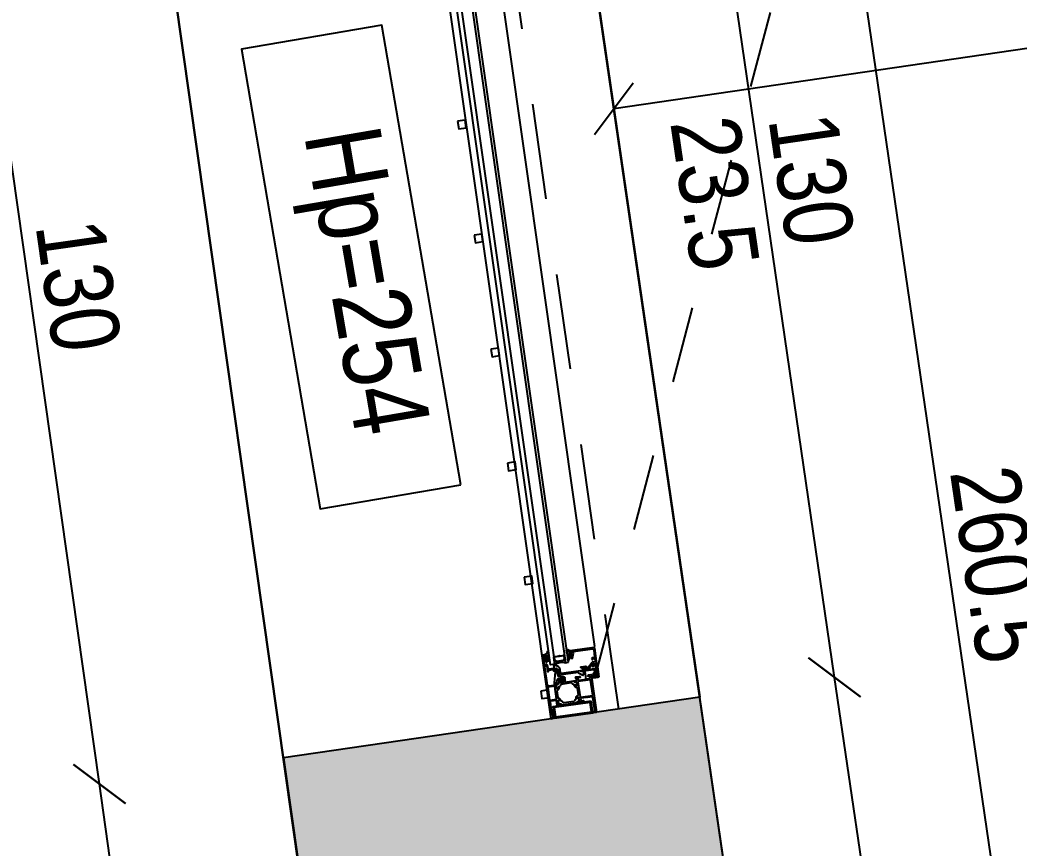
# Model space of a CAD drawing. Header units: metres. Extents: x 493 to 630, y -132 to -15.
# Drawn here: x 505.507 to 506.816, y -91.024 to -89.94 of the extents above; entities that cross this region are included whole.
import ezdxf

# ---------------------------------------------------------------- set-up
doc = ezdxf.new("R2010")
doc.units = ezdxf.units.M
doc.header["$MEASUREMENT"] = 0
doc.header["$PDMODE"] = 3
doc.linetypes.add('HIDDEN', pattern=[0.375, 0.25, -0.125])
doc.linetypes.add('HIDDEN2', pattern=[0.1875, 0.125, -0.0625])
for name, color, linetype in [('a_caramida', 2, 'Continuous'), ('a_cote_50', 9, 'Continuous'), ('a_gipscarton', 41, 'Continuous'), ('a_grinzi', 253, 'HIDDEN'), ('a_pereti_hasuri', 253, 'Continuous'), ('a_punctat', 40, 'HIDDEN2'), ('a_sticla', 4, 'Continuous'), ('a_tamplarie_ferestre', 6, 'Continuous'), ('a_text', 7, 'Continuous'), ('a_vederi', 74, 'Continuous'), ('a_vederi subtiri', 124, 'Continuous')]:
    doc.layers.add(name, color=color, linetype=linetype)
doc.layers.add('a_suprafete', color=7, linetype='Continuous', plot=False)
doc.styles.get("Standard").update_dxf_attribs({"font": 'ARIALN.TTF'})
doc.dimstyles.new('50 cote', dxfattribs={"dimtxt": 0.09, "dimasz": 0.06, "dimexe": 0, "dimexo": 0, "dimgap": 0.018, "dimtad": 1, "dimdec": 1, "dimlfac": 100, "dimrnd": 0.5, "dimdsep": 46, "dimtxsty": 'Standard', "dimblk": 'OBLIQUE', "dimcen": 0.00045, "dimclrd": 256, "dimclrt": 4, "dimadec": 1, "dimazin": 0, "dimtfac": 1, "dimtdec": 1, "dimtix": 1, "dimtofl": 0, "dimtmove": 0, "dimatfit": 3, "dimldrblk": 'OBLIQUE', "dimfxl": 0, "dimtolj": 1, "dimtzin": 0, "dimarcsym": 0})

# ---------------------------------------------------------------- blocks, each defined once
blk = doc.blocks.new('_Oblique')
at = {"color": 0, "linetype": 'ByBlock', "lineweight": -2}
blk.add_line((-0.5, -0.5), (0.5, 0.5), dxfattribs=at)
blk = doc.blocks.new('*D559')
at = {"layer": 'a_cote_50', "lineweight": -2, "ltscale": 0.3}
blk.add_line((508.5593, -89.7241), (506.2851, -90.0563), dxfattribs=at)
at = {"layer": 'Defpoints', "color": 0, "ltscale": 0.3}
for p in [(508.5385, -89.5817), (506.2643, -89.9139), (506.2851, -90.0563)]:
    blk.add_point(p, dxfattribs=at)
at = {"layer": 'a_cote_50', "lineweight": -2, "ltscale": 0.3, "xscale": 0.06, "yscale": 0.06, "zscale": 0.06}
for p, rotation in [((508.5593, -89.7241), 8.309921318525708), ((506.2851, -90.0563), 188.3099213185257)]:
    blk.add_blockref('_Oblique', p, dxfattribs=dict(at, rotation=rotation))
at = {"layer": 'a_cote_50', "color": 4, "ltscale": 0.3, "insert": (507.4129, -89.8269), "char_height": 0.09, "attachment_point": 5, "rotation": 8.3099}
blk.add_mtext('\\A1;230', dxfattribs=at)
blk = doc.blocks.new('nod mobil')
at = {"layer": 'a_tamplarie_ferestre'}
for p, q in [((-0.0193, 0.0683), (-0.0693, 0.0683)), ((-0.0458, 0.0495), (-0.0409, 0.0495)), ((-0.0458, 0.0475), (-0.0409, 0.0475)), ((-0.0513, 0.0175), (-0.0473, 0.0175))]:
    blk.add_line(p, q, dxfattribs=at)
at = {"layer": 'a_tamplarie_ferestre', "extrusion": (9.86076e-32, 1.5e-15, -1)}
for points in [[(0.103, 0.0683), (0.103, 0.0668)], [(0.103, 0.0683), (0.0693, 0.0683)], [(0.1025, 0.0663), (0.1015, 0.0663)], [(0.101, 0.0658), (0.101, 0.0648)], [(0.099, 0.0648), (0.099, 0.0655)], [(0.0983, 0.066), (0.0937, 0.0643)], [(0.0933, 0.0655), (0.0963, 0.0666)], [(0.1005, 0.0643), (0.0995, 0.0643)], [(0.093, 0.0648), (0.093, 0.0651)]]:
    blk.add_lwpolyline(points, dxfattribs=at)
at = {"layer": 'a_tamplarie_ferestre', "extrusion": (2e-16, -2.00063e-16, -1)}
for points in [[(0.081, 0.0665), (0.0963, 0.0666)], [(0.08, 0.0583), (0.08, 0.0655)], [(0.0786, 0.0662), (0.0786, 0.058)], [(0.0619, 0.0667), (0.0781, 0.0667)], [(0.0614, 0.058), (0.0614, 0.0662)], [(0.0868, 0.0558), (0.0868, 0.0573)], [(0.0868, 0.0529), (0.0868, 0.0548)], [(0.0866, 0.0551), (0.0866, 0.0556)], [(0.0855, 0.0526), (0.0865, 0.0526)], [(0.0863, 0.0578), (0.0805, 0.0578)], [(0.0855, 0.0526), (0.0863, 0.0526)], [(0.0852, 0.0557), (0.0852, 0.0529)], [(0.0852, 0.0553), (0.0852, 0.0529)], [(0.0808, 0.0558), (0.0851, 0.0558)], [(0.0812, 0.0558), (0.0847, 0.0558)], [(0.0826, 0.0507), (0.0805, 0.0543)], [(0.0817, 0.0522), (0.0803, 0.0546), (0.0803, 0.0553)], [(0.0781, 0.0575), (0.0619, 0.0575)], [(0.068, 0.0558), (0.0768, 0.0558)], [(0.0645, 0.0553), (0.0645, 0.0546), (0.0631, 0.0522)], [(0.0622, 0.0507), (0.0643, 0.0543)], [(0.0597, 0.0558), (0.064, 0.0558)], [(0.0636, 0.0558), (0.0601, 0.0558)], [(0.06, 0.0654), (0.06, 0.0582)], [(0.0596, 0.0529), (0.0596, 0.0557)], [(0.0596, 0.0553), (0.0596, 0.0529)], [(0.0595, 0.0577), (0.0585, 0.0577)], [(0.0583, 0.0526), (0.0593, 0.0526)], [(0.0593, 0.0526), (0.0585, 0.0526)], [(0.0582, 0.0556), (0.0582, 0.0551)], [(0.058, 0.0572), (0.058, 0.0558)], [(0.058, 0.0548), (0.058, 0.0529)], [(0.0868, 0.0521), (0.0868, 0.032)], [(0.0846, 0.0354), (0.0846, 0.0487)], [(0.0841, 0.0496), (0.0832, 0.0501)], [(0.0607, 0.0496), (0.0616, 0.0501)], [(0.0602, 0.0354), (0.0602, 0.0487)], [(0.058, 0.0521), (0.058, 0.0511), (0.0537, 0.0511)], [(0.058, 0.0486), (0.058, 0.0456)], [(0.0537, 0.0431), (0.058, 0.0431), (0.058, 0.032)], [(0.0539, 0.0488), (0.0547, 0.0486), (0.0547, 0.0496), (0.057, 0.0496)], [(0.057, 0.0446), (0.0547, 0.0446), (0.0547, 0.0456), (0.0539, 0.0454)], [(0.0532, 0.0506), (0.0532, 0.0498)], [(0.0532, 0.0445), (0.0532, 0.0436)], [(0.0868, 0.0293), (0.0868, 0.0312)], [(0.0868, 0.0238), (0.0868, 0.0283)], [(0.0866, 0.0286), (0.0866, 0.0291)], [(0.0865, 0.0315), (0.0855, 0.0315)], [(0.0863, 0.0315), (0.0855, 0.0315)], [(0.0852, 0.0312), (0.0852, 0.0284)], [(0.0852, 0.0312), (0.0852, 0.0288)], [(0.0851, 0.0283), (0.0808, 0.0283)], [(0.0847, 0.0283), (0.0812, 0.0283)], [(0.083, 0.0263), (0.0843, 0.0263)], [(0.0832, 0.0341), (0.0841, 0.0346)], [(0.0805, 0.0299), (0.0826, 0.0335)], [(0.0803, 0.0288), (0.0803, 0.0295), (0.0817, 0.0319)], [(0.06, 0.0266), (0.08, 0.0266)], [(0.0768, 0.0283), (0.068, 0.0283)], [(0.0631, 0.0319), (0.0645, 0.0295), (0.0645, 0.0288)], [(0.0643, 0.0299), (0.0622, 0.0335)], [(0.064, 0.0283), (0.0597, 0.0283)], [(0.0601, 0.0283), (0.0636, 0.0283)], [(0.0633, 0.0321), (0.0632, 0.0321)], [(0.0616, 0.0341), (0.0607, 0.0346)], [(0.0596, 0.0284), (0.0596, 0.0312)], [(0.0596, 0.0312), (0.0596, 0.0288)], [(0.0593, 0.0315), (0.0583, 0.0315)], [(0.0585, 0.0315), (0.0593, 0.0315)], [(0.0582, 0.0291), (0.0582, 0.0286)], [(0.058, 0.0312), (0.058, 0.0293)], [(0.0577, 0.028), (0.0547, 0.028), (0.0547, 0.0288), (0.0537, 0.0288)], [(0.0557, 0.0263), (0.057, 0.0263)], [(0.0532, 0.0283), (0.0532, 0.0238)], [(0.0853, 0.0253), (0.0853, 0.0228), (0.0858, 0.0228)], [(0.082, 0.0183), (0.082, 0.0253)], [(0.082, 0.011), (0.082, 0.0173)], [(0.0805, 0.0261), (0.0805, 0.0104)], [(0.0595, 0.0104), (0.0595, 0.0261)], [(0.058, 0.0253), (0.058, 0.0183)], [(0.058, 0.0173), (0.058, 0.0113)], [(0.0542, 0.0228), (0.0547, 0.0228), (0.0547, 0.0253)], [(0.103, 0.0083), (0.103, 0.0117), (0.1019, 0.0128), (0.1013, 0.0128), (0.1013, 0.011)], [(0.0547, 0.0113), (0.0547, 0.0128), (0.0541, 0.0128), (0.053, 0.0117), (0.053, 0.0083), (0.103, 0.0083)], [(0.1003, 0.01), (0.083, 0.01)], [(0.08, 0.0099), (0.06, 0.0099)], [(0.0582, 0.0037), (0.0576, 0.007)], [(0.0558, 0.0031), (0.0577, 0.0031)], [(0.0571, 0.0056), (0.0573, 0.0044)], [(0.0571, 0.0042), (0.0557, 0.0042)], [(0.057, 0.0103), (0.0557, 0.0103)], [(0.0529, 0.0042), (0.057, 0.0057)], [(0.0568, 0.0065), (0.0517, 0.0048)], [(0.0558, 0.0004), (0.0567, 0.0012)], [(0.0566, 0.0015), (0.0558, 0.0017)], [(0.0557, 0.0019), (0.0557, 0.003)], [(0.0552, 0.0037), (0.0552, 0.0032)], [(0.0552, 0.002), (0.0552, 0.0012)], [(0.0527, 0.0002), (0.0552, 0.0002)], [(0.0551, 0.0031), (0.0529, 0.0031)], [(0.055, 0.001), (0.053, 0.001)], [(0.0532, 0.0024), (0.0548, 0.0024)], [(0.0528, 0.0032), (0.0528, 0.004)], [(0.0528, 0.0012), (0.0528, 0.002)], [(0.0523, 0.003), (0.0523, 0.0019)], [(0.0513, 0.0031), (0.0521, 0.0031)], [(0.0521, 0.0017), (0.0513, 0.0016)], [(0.0513, 0.0012), (0.052, 0.0005)], [(0.051, 0.0038), (0.051, 0.0034)]]:
    blk.add_lwpolyline(points, dxfattribs=at)
at = {"layer": 'a_tamplarie_ferestre', "extrusion": (2e-16, -4.00063e-16, -1)}
for points in [[(0.0588, 0.0667), (0.0495, 0.0667)], [(0.0495, 0.0667), (0.0408, 0.0667), (0.0279, 0.0667)], [(0.0333, 0.0667), (0.0333, 0.0647)], [(0.0319, 0.0643), (0.0319, 0.0667)], [(0.0274, 0.0662), (0.0274, 0.065)], [(0.0251, 0.0638), (0.0251, 0.0643), (0.0261, 0.0643), (0.0261, 0.066)], [(0.0251, 0.067), (0.0211, 0.067)], [(0.0201, 0.066), (0.0201, 0.0643), (0.0211, 0.0643), (0.0211, 0.0638)], [(0.0188, 0.0638), (0.0188, 0.0678)], [(0.0575, 0.0551), (0.0575, 0.0566)], [(0.0537, 0.0537), (0.0571, 0.0546)], [(0.0568, 0.0571), (0.043, 0.054)], [(0.0525, 0.0491), (0.053, 0.0504), (0.053, 0.0527)], [(0.0419, 0.053), (0.0419, 0.0519)], [(0.0412, 0.0637), (0.0412, 0.0633)], [(0.0412, 0.0559), (0.0412, 0.0552)], [(0.0338, 0.0642), (0.0407, 0.0642)], [(0.0407, 0.0628), (0.0399, 0.0628)], [(0.0399, 0.0564), (0.0407, 0.0564)], [(0.0407, 0.0547), (0.0404, 0.0547)], [(0.0404, 0.0537), (0.0404, 0.0518)], [(0.0402, 0.0544), (0.0402, 0.054)], [(0.0394, 0.0623), (0.0394, 0.0569)], [(0.0388, 0.0518), (0.0388, 0.0546)], [(0.0387, 0.0547), (0.0344, 0.0547)], [(0.0382, 0.0547), (0.0382, 0.0623)], [(0.0377, 0.0628), (0.0334, 0.0628)], [(0.0363, 0.0494), (0.0341, 0.0532)], [(0.0339, 0.0542), (0.0339, 0.0535), (0.0352, 0.0511)], [(0.0289, 0.064), (0.0289, 0.0638)], [(0.0279, 0.0645), (0.0284, 0.0645)], [(0.0284, 0.0633), (0.0256, 0.0633)], [(0.0206, 0.0633), (0.0193, 0.0633)], [(0.0572, 0.0478), (0.0556, 0.0492)], [(0.0556, 0.0449), (0.0572, 0.0463)], [(0.0558, 0.0479), (0.0564, 0.0473)], [(0.0564, 0.0468), (0.0558, 0.0462)], [(0.0533, 0.0478), (0.0554, 0.048)], [(0.0554, 0.046), (0.0533, 0.0462)], [(0.0551, 0.0491), (0.0549, 0.0484), (0.053, 0.0484)], [(0.053, 0.0456), (0.0549, 0.0456), (0.0551, 0.045)], [(0.053, 0.043), (0.053, 0.0444), (0.0526, 0.0448)], [(0.0521, 0.043), (0.053, 0.043)], [(0.0502, 0.0463), (0.0506, 0.0443)], [(0.0495, 0.0507), (0.0499, 0.0479)], [(0.0484, 0.0507), (0.0449, 0.0516), (0.0432, 0.052)], [(0.0458, 0.0495), (0.0483, 0.0495)], [(0.0483, 0.0475), (0.048, 0.0475)], [(0.048, 0.0247), (0.048, 0.0475)], [(0.043, 0.0504), (0.0462, 0.0496)], [(0.0458, 0.0495), (0.0458, 0.0213)], [(0.0404, 0.051), (0.0404, 0.05)], [(0.0401, 0.0515), (0.0391, 0.0515)], [(0.0376, 0.0485), (0.0366, 0.049)], [(0.0473, 0.0158), (0.058, 0.0158)], [(0.051, 0.0211), (0.0523, 0.0187), (0.0523, 0.018)], [(0.0521, 0.0191), (0.05, 0.0228)], [(0.0521, 0.019), (0.05, 0.0227)], [(0.0495, 0.0232), (0.0486, 0.0238)], [(0.0494, 0.0234), (0.0485, 0.0239)], [(0.0473, 0.0207), (0.0473, 0.0207)], [(0.0473, 0.0008), (0.0473, 0.0205)], [(0.0471, 0.0208), (0.0461, 0.0208)], [(0.0463, 0.0208), (0.0471, 0.0208)], [(0.0458, 0.0205), (0.0458, 0.0186)], [(0.0458, 0.0156), (0.0458, 0.0086)], [(0.0453, 0.0181), (0.043, 0.0181)], [(0.0435, 0.0166), (0.0448, 0.0166)], [(0.0425, 0.0186), (0.0425, 0.0196)], [(0.042, 0.0131), (0.0425, 0.0131), (0.0425, 0.0156)], [(0.042, 0.0201), (0.0415, 0.0201)], [(0.041, 0.0196), (0.041, 0.0141)], [(0.058, -0.0002), (0.058, 0.0028), (0.056, 0.0028)], [(0.0425, 0.0011), (0.0425, 0.0031), (0.0419, 0.0031), (0.0408, 0.002), (0.0408, -0.0014), (0.0574, -0.0014)], [(0.0555, 0.0023), (0.0555, 0.0018), (0.0565, 0.0018), (0.0565, 0.0008)], [(0.0505, 0.0008), (0.0505, 0.0018), (0.0515, 0.0018), (0.0515, 0.0023)], [(0.051, 0.0028), (0.0482, 0.0028)], [(0.049, 0.0013), (0.049, 0.0008)], [(0.0482, 0.0018), (0.0485, 0.0018)], [(0.0458, 0.0076), (0.0458, 0.0011)], [(0.0448, 0.0001), (0.0435, 0.0001)], [(0.0555, -0.0002), (0.0515, -0.0002)]]:
    blk.add_lwpolyline(points, dxfattribs=at)
at = {"layer": 'a_tamplarie_ferestre', "extrusion": (2e-16, -3.00063e-16, -1)}
for points in [[(0.0252, 0.0651), (0.0241, 0.0662)], [(0.0238, 0.0663), (0.0221, 0.0663)], [(0.0218, 0.0662), (0.0207, 0.0651)], [(0.0273, 0.0597), (0.0279, 0.0607), (0.0279, 0.0627)], [(0.0276, 0.063), (0.0255, 0.063)], [(0.0263, 0.0604), (0.0266, 0.0598)], [(0.0253, 0.0598), (0.0256, 0.0604)], [(0.0243, 0.0604), (0.0246, 0.0598)], [(0.0245, 0.063), (0.0245, 0.0643)], [(0.0237, 0.0646), (0.0237, 0.0627)], [(0.0233, 0.0598), (0.0236, 0.0604)], [(0.0226, 0.0651), (0.0232, 0.0651)], [(0.0232, 0.0622), (0.0226, 0.0622)], [(0.0223, 0.0604), (0.0226, 0.0598)], [(0.0221, 0.0627), (0.0221, 0.0646)], [(0.0213, 0.0598), (0.0216, 0.0604)], [(0.0213, 0.0643), (0.0213, 0.063)], [(0.0205, 0.0606), (0.0205, 0.0599)], [(0.0203, 0.063), (0.0184, 0.063), (0.0184, 0.0639)], [(0.0191, 0.0603), (0.0197, 0.0609)], [(0.018, 0.0635), (0.018, 0.0625)], [(0.0149, 0.0595), (0.0173, 0.0595)], [(0.016, 0.0605), (0.0149, 0.0604)]]:
    blk.add_lwpolyline(points, dxfattribs=at)
at = {"layer": 'a_tamplarie_ferestre'}
for points in [[(-0.0876, 0.013), (-0.0876, 0.0637), (-0.103, 0.0637), (-0.103, 0.013)], [(-0.0891, 0.0145), (-0.0891, 0.062), (-0.1015, 0.062), (-0.1015, 0.0145)]]:
    blk.add_lwpolyline(points, close=True, dxfattribs=at)
at = {"layer": 'a_tamplarie_ferestre', "extrusion": (4e-16, -6.00063e-16, -1)}
for points in [[(0.0285, 0.0301), (0.0285, 0.0298)], [(0.0282, 0.0293), (0.0222, 0.0272)], [(0.0232, 0.0289), (0.0278, 0.0306)], [(0.0225, 0.0301), (0.0225, 0.0294)], [(0.021, 0.0306), (0.022, 0.0306)], [(0.022, 0.0271), (0.0205, 0.0271)], [(0.0205, 0.0291), (0.0205, 0.0301)], [(0.019, 0.0286), (0.02, 0.0286)], [(0.02, 0.0266), (0.02, 0.0017)], [(0.0185, -0.0009), (0.0185, 0.0281)], [(0.0441, 0.0139), (0.0441, 0.0127)], [(0.0436, 0.0117), (0.0436, 0.0139)], [(0.0445, 0.012), (0.0445, 0.0087)], [(0.0443, 0.0087), (0.044, 0.0091)], [(0.0437, 0.0091), (0.0407, 0.0061)], [(0.0374, 0.0046), (0.043, 0.0103)], [(0.0427, 0.0047), (0.0427, 0.0037)], [(0.0426, 0.0036), (0.0397, 0.0039)], [(0.041, 0.0053), (0.0422, 0.0052)], [(0.0387, 0.0026), (0.0394, 0)], [(0.0375, 0.0013), (0.037, 0.0032)], [(0.0335, 0.0006), (0.037, 0.0006)], [(0.0332, 0.0042), (0.0336, 0.0035), (0.033, 0.0035), (0.033, 0.0011)], [(0.0317, 0.0011), (0.0317, 0.0039)], [(0.0216, 0.0002), (0.0312, 0.0006)], [(0.0399, -0.0004), (0.04, -0.0004), (0.04, -0.0014), (0.019, -0.0014)]]:
    blk.add_lwpolyline(points, dxfattribs=at)
at = {"layer": 'a_tamplarie_ferestre'}
for points in [[(-0.0271, 0.0338), (-0.025, 0.0322)], [(-0.025, 0.0322), (-0.0271, 0.0338)], [(-0.0244, 0.032), (-0.0203, 0.032)], [(-0.0203, 0.032), (-0.0244, 0.032)], [(-0.0235, 0.0295), (-0.0238, 0.0295)], [(-0.0229, 0.0307), (-0.0232, 0.0297)], [(-0.0204, 0.0309), (-0.0226, 0.0309)], [(-0.0202, 0.0297), (-0.0201, 0.0306)], [(-0.0186, 0.0291), (-0.02, 0.0294)], [(-0.0193, 0.0356), (-0.0173, 0.0356)], [(-0.0178, 0.0312), (-0.0182, 0.0293)], [(-0.0173, 0.0351), (-0.0172, 0.0356)], [(-0.0172, 0.0356), (-0.0173, 0.0351)]]:
    blk.add_lwpolyline(points, dxfattribs=at)
for centre, radius, start, end in [((-0.1025, 0.0668), 0.0005, 180.0009, 269.9988), ((-0.0935, 0.0651), 0.0005, 0, 69.9897), ((-0.081, 0.0655), 0.001, 0.0011, 89.9989), ((-0.0781, 0.0662), 0.0005, 90, 180), ((-0.0619, 0.0662), 0.0005, 0, 90), ((-0.0584, 0.0652), 0.00159, 103.7918, 171.7779), ((-0.0193, 0.0678), 0.0005, 0, 90), ((-0.1005, 0.0648), 0.0005, 180.0005, 269.9993), ((-0.0995, 0.0648), 0.0005, 270.0009, 359.9991), ((-0.0935, 0.0648), 0.0005, 249.9886, 0), ((-0.0869, 0.0556), 0.000279, 358.8354, 73.5801), ((-0.0869, 0.0551), 0.000279, 286.4246, 1.1629), ((-0.0863, 0.0521), 0.0005, 89.9997, 180.0003), ((-0.0851, 0.0557), 0.00012, 90, 180), ((-0.0847, 0.0553), 0.0005, 89.9997, 180.0003), ((-0.0813, 0.0548), 0.001, 327.273, 81.8184), ((-0.0808, 0.0553), 0.0005, 0, 90), ((-0.0805, 0.0583), 0.0005, 269.9996, 0.0004), ((-0.0781, 0.058), 0.0005, 180, 270), ((-0.0768, 0.0553), 0.0005, 90, 162.253), ((-0.068, 0.0553), 0.0005, 17.747, 90), ((-0.064, 0.0553), 0.0005, 90, 180), ((-0.0619, 0.058), 0.0005, 270, 0), ((-0.0595, 0.0582), 0.0005, 180, 270), ((-0.0597, 0.0557), 0.00012, 0, 90), ((-0.0593, 0.0529), 0.0003, 180.0025, 270.0025), ((-0.0579, 0.0556), 0.000279, 106.4199, 181.1646), ((-0.0579, 0.0551), 0.000279, 178.8371, 253.5754), ((-0.054, 0.0527), 0.001, 0.0008, 74.9983), ((-0.0432, 0.0524), 0.000372, 278.7538, 96.3352), ((-0.0407, 0.0637), 0.0005, 90, 180), ((-0.0407, 0.0633), 0.0005, 180, 270), ((-0.0407, 0.0559), 0.0005, 90.0131, 179.9869), ((-0.0407, 0.0552), 0.0005, 180, 270), ((-0.0349, 0.0537), 0.001, 330.0001, 90), ((-0.0334, 0.0643), 0.0015, 270, 360), ((-0.0284, 0.064), 0.0005, 90, 180), ((-0.0284, 0.0638), 0.0005, 180, 270), ((-0.0259, 0.0603), 0.0004, 20.9654, 159.0346), ((-0.0256, 0.0638), 0.0005, 270, 0), ((-0.025, 0.063), 0.0005, 180.0566, 359.9434), ((-0.0248, 0.0643), 0.0003, 0, 99.738), ((-0.0239, 0.0603), 0.0004, 20.9654, 159.0346), ((-0.0232, 0.0646), 0.0005, 90.0196, 179.9804), ((-0.0232, 0.0627), 0.0005, 179.9997, 270.0003), ((-0.0226, 0.0646), 0.0005, 0.0205, 89.9795), ((-0.0226, 0.0627), 0.0005, 270.0163, 359.9837), ((-0.0219, 0.0603), 0.0004, 20.9654, 159.0346), ((-0.021, 0.0643), 0.0003, 80.2604, 180), ((-0.0208, 0.063), 0.0005, 180.0566, 359.9434), ((-0.0206, 0.0638), 0.0005, 180, 270), ((-0.02, 0.0606), 0.0005, 42.0379, 179.9422), ((-0.0193, 0.0638), 0.0005, 270, 0), ((-0.0157, 0.0627), 0.00225, 184.5989, 263.2783), ((-0.0839, 0.0514), 0.0015, 297.9943, 330), ((-0.0612, 0.0487), 0.001, 0.0025, 60.6961), ((-0.057, 0.0486), 0.001, 89.9981, 180.0015), ((-0.057, 0.0456), 0.001, 180.0067, 269.9937), ((-0.0562, 0.047), 0.000348, 134.7272, 225.2728), ((-0.0555, 0.0475), 0.0005, 84.8936, 135.0494), ((-0.0555, 0.0465), 0.0005, 224.9506, 275.1059), ((-0.0533, 0.047), 0.0008, 270, 90), ((-0.053, 0.0489), 0.0005, 269.9991, 22.5011), ((-0.053, 0.0451), 0.0005, 314.9997, 90.0007), ((-0.0495, 0.047), 0.000971, 114.0059, 225.9941), ((-0.0485, 0.0505), 0.001, 75.0011, 169.9977), ((-0.0483, 0.0485), 0.001, 90, 270), ((-0.0405, 0.052), 0.00452, 264.999, 309.1968), ((-0.0401, 0.0518), 0.0003, 180, 270), ((-0.0399, 0.051), 0.0005, 90, 180.0027), ((-0.0391, 0.0518), 0.0003, 270, 0), ((-0.0371, 0.0499), 0.001, 298.2866, 330.0001), ((-0.0863, 0.032), 0.0005, 179.9997, 270.0003), ((-0.0869, 0.0291), 0.000279, 358.8371, 73.5754), ((-0.0869, 0.0286), 0.000279, 286.4199, 1.1646), ((-0.0843, 0.0253), 0.001, 90.0012, 179.9989), ((-0.0847, 0.0288), 0.000505, 180.567, 270.5676), ((-0.0851, 0.0284), 0.00012, 180, 270.0001), ((-0.0839, 0.0328), 0.0015, 30, 62.0057), ((-0.083, 0.0253), 0.001, 359.9982, 90.0018), ((-0.0813, 0.0293), 0.001, 278.1816, 32.727), ((-0.0808, 0.0288), 0.0005, 269.9985, 0.0006), ((-0.08, 0.0261), 0.0005, 90.0003, 179.9997), ((-0.0768, 0.0288), 0.0005, 196.9544, 270), ((-0.068, 0.0288), 0.0005, 270, 342.7104), ((-0.064, 0.0288), 0.0005, 179.9994, 270.0015), ((-0.0612, 0.0354), 0.001, 299.3088, 0.0025), ((-0.06, 0.0261), 0.0005, 0.0003, 89.9997), ((-0.0597, 0.0284), 0.00012, 269.9999, 0), ((-0.0593, 0.0312), 0.0003, 90.0025, 180.0025), ((-0.0579, 0.0291), 0.000279, 106.4246, 181.1629), ((-0.0579, 0.0286), 0.000279, 178.8354, 253.5801), ((-0.0577, 0.0283), 0.0003, 180.0256, 269.9709), ((-0.057, 0.0253), 0.001, 90.0034, 179.9966), ((-0.0557, 0.0253), 0.001, 0.005, 89.995), ((-0.0307, 0.0289), 0.0061, 53.6968, 86.6025), ((-0.0372, 0.0196), 0.0163, 43.5511, 63.2606), ((-0.028, 0.0301), 0.0005, 69.9886, 180), ((-0.028, 0.0298), 0.0005, 180, 249.9897), ((-0.0244, 0.033), 0.001, 232.9845, 270), ((-0.0237, 0.0332), 0.000476, 218.5685, 342.0839), ((-0.0226, 0.0306), 0.0003, 90, 160.0002), ((-0.022, 0.0301), 0.0005, 90.0009, 179.9991), ((-0.022, 0.0276), 0.0005, 249.9897, 270), ((-0.021, 0.0301), 0.0005, 0.0005, 89.9993), ((-0.0204, 0.0306), 0.0003, 352.7923, 90), ((-0.0203, 0.033), 0.001, 270, 338.6035), ((-0.0159, 0.0307), 0.004, 117.7203, 150.6713), ((-0.019, 0.0281), 0.0005, 0.0009, 89.9988), ((-0.0183, 0.0351), 0.001, 297.7203, 357.275), ((-0.0128, 0.0301), 0.00508, 136.4413, 167.1481), ((-0.0825, 0.0178), 0.000725, 316.3959, 43.6041), ((-0.0575, 0.0178), 0.000725, 136.3884, 223.6116), ((-0.049, 0.0247), 0.001, 299.3064, 0), ((-0.0453, 0.0186), 0.0005, 180.0108, 269.9892), ((-0.0448, 0.0156), 0.001, 90.011, 179.9907), ((-0.0438, 0.0139), 0.00025, 356.4446, 183.5554), ((-0.0435, 0.0156), 0.001, 0.0097, 89.9903), ((-0.043, 0.0186), 0.0005, 270.004, 359.9956), ((-0.1003, 0.011), 0.001, 180.0032, 269.9967), ((-0.083, 0.011), 0.001, 270.0003, 359.9997), ((-0.08, 0.0104), 0.0005, 180.0003, 269.9997), ((-0.06, 0.0104), 0.0005, 270.0003, 359.9997), ((-0.057, 0.0113), 0.001, 180.0027, 269.9969), ((-0.0571, 0.0044), 0.0002, 178.1351, 270.001), ((-0.057, 0.0056), 0.0001, 69.6878, 169.6777), ((-0.0562, 0.0066), 0.000686, 53.8588, 179.5157), ((-0.0567, 0.0066), 0.00015, 172.504, 250.9838), ((-0.0555, 0.0008), 0.001, 179.9939, 270.0061), ((-0.0558, 0.003), 0.00015, 359.9961, 90.0039), ((-0.0559, 0.0019), 0.0002, 285.0029, 359.9972), ((-0.0557, 0.0113), 0.001, 270.005, 359.9946), ((-0.0551, 0.0032), 0.0001, 179.9919, 270.0087), ((-0.0548, 0.002), 0.0004, 89.9996, 180.001), ((-0.055, 0.0012), 0.0002, 179.9998, 270.0002), ((-0.0532, 0.002), 0.0004, 0.0013, 89.998), ((-0.053, 0.0012), 0.0002, 269.9987, 0.0005), ((-0.053, 0.004), 0.0002, 0.0024, 74.3114), ((-0.0529, 0.0032), 0.0001, 270.0015, 359.9985), ((-0.0521, 0.003), 0.00015, 89.9951, 180.0049), ((-0.0521, 0.0019), 0.0002, 180.0026, 254.9977), ((-0.0515, 0.0008), 0.001, 269.993, 0.0053), ((-0.0485, 0.0013), 0.0005, 90.0143, 179.9857), ((-0.0485, 0.0008), 0.0005, 179.9847, 270.0118), ((-0.0453, 0.0081), 0.000725, 136.3959, 223.6041), ((-0.0448, 0.0011), 0.001, 179.9946, 270.0071), ((-0.0442, 0.012), 0.000319, 120.7538, 181.0363), ((-0.0444, 0.0087), 0.0001, 180, 317.856), ((-0.0435, 0.0011), 0.001, 269.991, 0.009), ((-0.0422, 0.0047), 0.0005, 94.9998, 179.9998), ((-0.0426, 0.0037), 0.0001, 180, 275.0534), ((-0.0384, 0.0036), 0.0015, 345.0002, 45.0008), ((-0.0325, 0.0038), 0.000809, 8.8194, 154.9031), ((-0.0399, 0.0001), 0.000477, 267.8307, 347.1724), ((-0.019, -0.0009), 0.0005, 270.0003, 359.9998)]:
    blk.add_arc(centre, radius, start, end, dxfattribs=at)
at = {"layer": 'a_tamplarie_ferestre', "extrusion": (9.86076e-32, 1.5e-15, -1)}
for centre, start, end in [((0.1015, 0.0658), 89.9998, 180.0002), ((0.0985, 0.0655), 0.0428, 109.9384)]:
    blk.add_arc(centre, 0.0005, start, end, dxfattribs=at)
at = {"layer": 'a_tamplarie_ferestre', "extrusion": (2e-16, -4.00063e-16, -1)}
for centre, radius, start, end in [((0.0279, 0.0662), 0.0005, 90, 180), ((0.0251, 0.066), 0.001, 0, 90), ((0.0211, 0.066), 0.001, 90, 180), ((0.057, 0.0566), 0.0005, 0.0019, 112.4977), ((0.057, 0.0551), 0.0005, 284.9999, 0), ((0.0481, 0.0614), 0.00989, 240.6425, 270.5846), ((0.0434, 0.0526), 0.0015, 102.5014, 162.4995), ((0.0404, 0.0544), 0.000279, 106.4199, 181.1646), ((0.0404, 0.054), 0.000279, 178.8371, 253.5754), ((0.0399, 0.0623), 0.0005, 90, 180), ((0.0399, 0.0569), 0.0005, 179.9714, 270.0286), ((0.0387, 0.0546), 0.00012, 0, 90), ((0.0377, 0.0623), 0.0005, 359.9737, 90.0193), ((0.0344, 0.0542), 0.0005, 90, 180), ((0.0338, 0.0647), 0.0005, 180, 270), ((0.0279, 0.065), 0.0005, 180, 270), ((0.0565, 0.047), 0.001, 310.9097, 49.0903), ((0.0554, 0.049), 0.0003, 48.3541, 164.9994), ((0.0554, 0.0451), 0.0003, 195.0097, 311.6393), ((0.0521, 0.0445), 0.0015, 190.0009, 269.9989), ((0.0483, 0.0504), 0.0003, 304.8295, 67.5001), ((0.0467, 0.0526), 0.003, 260.6566, 304.8295), ((0.0434, 0.0518), 0.0015, 177.5003, 257.4998), ((0.0409, 0.05), 0.0005, 179.9973, 270), ((0.0513, 0.0185), 0.001, 270, 30), ((0.0511, 0.0212), 0.000138, 115.1578, 210), ((0.0487, 0.0221), 0.0015, 30, 60.6936), ((0.0487, 0.0219), 0.0015, 30, 60.6936), ((0.0463, 0.0213), 0.0005, 180, 270), ((0.0461, 0.0205), 0.0003, 90, 180), ((0.042, 0.0196), 0.0005, 0.0026, 89.9974), ((0.042, 0.0141), 0.001, 179.9847, 270.0118), ((0.0415, 0.0196), 0.0005, 89.9968, 180.001), ((0.056, 0.0023), 0.0005, 90.0151, 179.9884), ((0.051, 0.0023), 0.0005, 0.0131, 89.9869), ((0.0482, 0.0023), 0.0005, 90, 270), ((0.0565, -0.0002), 0.0015, 306.8437, 0.0038)]:
    blk.add_arc(centre, radius, start, end, dxfattribs=at)
at = {"layer": 'a_tamplarie_ferestre', "extrusion": (2e-16, -3.00063e-16, -1)}
for centre, radius, start, end in [((0.0238, 0.0658), 0.0005, 45.0001, 90), ((0.0221, 0.0658), 0.0005, 90, 134.9999), ((0.0276, 0.0627), 0.000299, 359.7696, 90.2304), ((0.0269, 0.0599), 0.0004, 200.9654, 326.8252), ((0.0249, 0.0649), 0.0003, 260.262, 44.8887), ((0.0249, 0.0599), 0.0004, 200.9654, 339.0346), ((0.0229, 0.0599), 0.0004, 200.9654, 339.0346), ((0.0209, 0.0599), 0.0004, 180, 339.0346), ((0.0209, 0.0649), 0.0003, 135.1096, 279.7396), ((0.0173, 0.0619), 0.0024, 270, 317.3265), ((0.0184, 0.0635), 0.000399, 89.9047, 180.0953), ((0.0149, 0.0599), 0.000426, 89.1272, 269.7963)]:
    blk.add_arc(centre, radius, start, end, dxfattribs=at)
at = {"layer": 'a_tamplarie_ferestre', "extrusion": (2e-16, -2.00063e-16, -1)}
for centre, radius, start, end in [((0.0863, 0.0573), 0.0005, 359.9984, 90.0016), ((0.0865, 0.0529), 0.0003, 270, 0), ((0.0855, 0.0529), 0.0003, 180, 270), ((0.0855, 0.0529), 0.0003, 180, 270), ((0.082, 0.057), 0.005, 197.747, 264.3774), ((0.0628, 0.057), 0.005, 275.6226, 342.253), ((0.0634, 0.0548), 0.001, 327.2705, 81.8159), ((0.0601, 0.0553), 0.0005, 89.9972, 179.9978), ((0.0593, 0.0529), 0.0003, 270, 0), ((0.0585, 0.0572), 0.0005, 90, 180), ((0.0585, 0.0521), 0.0005, 89.9975, 179.9975), ((0.0583, 0.0529), 0.0003, 180, 270), ((0.0836, 0.0487), 0.001, 0, 60.0001), ((0.0816, 0.0522), 0.000138, 264.3774, 30), ((0.0632, 0.0522), 0.000138, 150, 275.6226), ((0.0609, 0.0514), 0.0015, 297.9918, 329.9975), ((0.0542, 0.0498), 0.001, 180.0452, 254.9372), ((0.0542, 0.0445), 0.001, 105.0511, 179.9648), ((0.0537, 0.0506), 0.0005, 90.0025, 179.9966), ((0.0537, 0.0436), 0.0005, 180.0026, 269.9983), ((0.0865, 0.0312), 0.0003, 0, 90), ((0.0855, 0.0312), 0.0003, 90, 180), ((0.0855, 0.0312), 0.0003, 90, 180), ((0.0836, 0.0354), 0.001, 299.9999, 360), ((0.0816, 0.032), 0.000137, 330.0001, 94.3397), ((0.0819, 0.0273), 0.00488, 94.3397, 163.0456), ((0.0629, 0.0272), 0.00492, 17.2896, 85.2632), ((0.0634, 0.0293), 0.001, 278.1791, 32.7245), ((0.0632, 0.032), 0.000139, 93.3868, 204.0603), ((0.0609, 0.0328), 0.0015, 29.9975, 62.0033), ((0.0601, 0.0288), 0.0005, 179.9972, 269.9978), ((0.0593, 0.0312), 0.0003, 0, 90), ((0.0585, 0.032), 0.0005, 179.9975, 269.9975), ((0.0583, 0.0312), 0.0003, 90, 180), ((0.0537, 0.0283), 0.0005, 89.9965, 180.0026), ((0.0858, 0.0238), 0.001, 270.002, 359.998), ((0.0542, 0.0238), 0.001, 180.005, 269.995), ((0.0577, 0.0036), 0.0005, 269.9998, 9.9336), ((0.0562, 0.0066), 0.0015, 15.7069, 125.0876), ((0.0566, 0.0013), 0.0002, 310.0023, 74.9985), ((0.0556, 0.0075), 0.0004, 125.088, 305.088), ((0.0552, 0.0012), 0.001, 270, 307.8278), ((0.0557, 0.0037), 0.000498, 89.7452, 180.1926), ((0.0527, 0.0012), 0.001, 226.8814, 270), ((0.052, 0.0038), 0.001, 104.959, 180.0005), ((0.0513, 0.0034), 0.0003, 180.004, 269.9968), ((0.0514, 0.0014), 0.0002, 104.9898, 225.0075)]:
    blk.add_arc(centre, radius, start, end, dxfattribs=at)
at = {"layer": 'a_tamplarie_ferestre', "extrusion": (3.62955e-27, -6.27398e-20, -1)}
for centre, radius, start, end in [((0.0296, 0.0349), 0.000698, 286.9412, 6.4525), ((0.0296, 0.0349), 0.000698, 6.4525, 90.3975), ((0.0307, 0.0289), 0.0061, 93.3975, 126.3032), ((0.0296, 0.0286), 0.00699, 89.6674, 141.4315), ((0.0145, 0.0413), 0.015, 309.0082, 316.2281), ((0.0244, 0.033), 0.001, 270, 307.0155), ((0.0238, 0.0298), 0.0003, 270, 309.0082), ((0.0235, 0.0298), 0.0003, 199.9874, 270), ((0.0195, 0.0314), 0.00413, 24.1165, 83.6431), ((0.0203, 0.033), 0.001, 201.3965, 270), ((0.0199, 0.0297), 0.0003, 280.9941, 8.118), ((0.0193, 0.0326), 0.003, 77.9862, 90.0169), ((0.0159, 0.0307), 0.004, 29.3287, 62.2797), ((0.0185, 0.0294), 0.0003, 192.7652, 282.3565), ((0.0183, 0.0351), 0.001, 182.725, 242.2797), ((0.0173, 0.0344), 0.00116, 91.7523, 94.5316), ((0.0173, 0.0344), 0.00116, 94.5316, 224.4307)]:
    blk.add_arc(centre, radius, start, end, dxfattribs=at)
at = {"layer": 'a_tamplarie_ferestre', "extrusion": (4e-16, -6.00063e-16, -1)}
for centre, radius, start, end in [((0.023, 0.0294), 0.0005, 180.0428, 289.9384), ((0.02, 0.0291), 0.0005, 269.9998, 0.0002), ((0.0205, 0.0266), 0.0005, 90.0009, 179.9991), ((0.0446, 0.0127), 0.0005, 180, 239.2462), ((0.0438, 0.009), 0.0002, 30.0091, 134.9898), ((0.0416, 0.0117), 0.002, 315, 0), ((0.041, 0.0058), 0.0005, 135, 265.0014), ((0.0397, 0.0029), 0.001, 84.9999, 195.0002), ((0.037, 0.0011), 0.0005, 270.0029, 14.9993), ((0.0335, 0.0011), 0.0005, 179.9997, 270.0001), ((0.0312, 0.0011), 0.0005, 272.4518, 0), ((0.0215, 0.0017), 0.0015, 180.0138, 272.4558)]:
    blk.add_arc(centre, radius, start, end, dxfattribs=at)
at = {"layer": 'a_tamplarie_ferestre', "extrusion": (-2e-16, -4.00063e-16, -1)}
blk.add_arc((0.0471, 0.0206), 0.000205, 330.9317, 101.6099, dxfattribs=at)
blk = doc.blocks.new('__4FAFA3F2_FC5C_44BB_A64D_ECB77A95FE74_')
at = {"layer": 'a_vederi subtiri'}
for p, q in [((-125.5, 67), (-125.5, 71)), ((-125.5, 61.5), (-125.5, 67)), ((-125, 71), (-125, 67)), ((-125, 66.8), (-125, 70.7)), ((-125, 67), (-125, 66.8)), ((-124.8, 66.3), (-123.5, 64.7)), ((-123.5, 64.7), (-124.8, 66.3)), ((-124.7, 66.8), (-124.7, 70.7)), ((-123.2, 65), (-124.6, 66.5)), ((-124.4, 71.5), (-123.3, 71.5)), ((-124.4, 71.1), (-119, 71.1)), ((-123.3, 71.5), (-123, 71.2)), ((-123, 71.2), (-122.8, 71.5)), ((-122.8, 71.5), (-118.9, 71.5)), ((-118, 71.5), (-114.1, 71.5)), ((-117.9, 71.1), (-112.5, 71.1)), ((-114.1, 71.5), (-113.9, 71.2)), ((-113.9, 71.2), (-113.6, 71.5)), ((-112.3, 66.5), (-113.7, 65)), ((-113.6, 71.5), (-112.5, 71.5)), ((-113.4, 64.7), (-112.1, 66.3)), ((-112.1, 66.3), (-113.4, 64.7)), ((-112.2, 70.7), (-112.2, 66.8)), ((-111.9, 67), (-111.9, 71)), ((-111.9, 70.7), (-111.9, 66.8)), ((-111.9, 66.8), (-111.9, 67)), ((-111.5, 71), (-111.5, 67)), ((-111.5, 67), (-111.5, 61.5)), ((-113.9, 64.9), (-123, 64.9)), ((-123, 64.5), (-113.9, 64.5)), ((-113.9, 64.5), (-123, 64.5))]:
    blk.add_line(p, q, dxfattribs=at)
at = {"layer": 'a_vederi subtiri', "extrusion": (2e-16, 2e-16, -1)}
for centre, radius, start, end in [((125.2, 71), 0.221, 352.3719, 187.6281), ((125.2, 67), 0.221, 172.3719, 7.6281), ((125.2, 67), 0.221, 172.3719, 7.6281), ((124.3, 70.8), 0.708, 356.4406, 85.9313), ((124.2, 66.8), 0.808, 319.638, 0.5172), ((124.2, 66.8), 0.808, 319.638, 0.5172), ((124.3, 70.8), 0.368, 356.4406, 85.9313), ((124.3, 66.8), 0.42, 319.638, 0.5172), ((118.5, 71.7), 0.787, 223.035, 316.965), ((118.5, 71.8), 0.512, 210.7555, 329.2445), ((112.6, 70.8), 0.708, 94.0687, 183.5594), ((112.6, 70.8), 0.368, 94.0687, 183.5594), ((112.6, 66.8), 0.42, 179.4828, 220.362), ((112.7, 66.8), 0.808, 179.4828, 220.362), ((112.7, 66.8), 0.808, 179.4828, 220.362), ((111.7, 71), 0.221, 352.3719, 187.6281), ((111.7, 67), 0.221, 172.3719, 7.6281), ((111.7, 67), 0.221, 172.3719, 7.6281), ((118.5, 44.3), 18.6, 67.8527, 112.1473), ((123, 65.1), 0.618, 270.773, 319.8915), ((123, 65.1), 0.618, 270.773, 319.8915), ((123, 65.2), 0.321, 270.773, 319.8915), ((113.9, 65.2), 0.321, 220.1085, 269.227), ((113.9, 65.1), 0.618, 220.1085, 269.227), ((113.9, 65.1), 0.618, 220.1085, 269.227)]:
    blk.add_arc(centre, radius, start, end, dxfattribs=at)
blk = doc.blocks.new('tampalrie subsol')
at = {"layer": 'a_gipscarton'}
blk.add_line((506.2586, -90.8216), (506.2621, -90.8464), dxfattribs=at)
at = {"layer": 'a_grinzi', "ltscale": 0.5}
blk.add_line((506.2914, -90.8422), (506.1084, -89.5552), dxfattribs=at)
at = {"layer": 'a_punctat', "ltscale": 0.5}
blk.add_lwpolyline([(506.2604, -90.8003), (506.5636, -89.6515, 0.131103), (506.0916, -89.6063)], format="xyb", dxfattribs=at)
at = {"layer": 'a_sticla'}
blk.add_line((506.2216, -90.7814), (506.2255, -90.7808), dxfattribs=at)
for points in [[(506.2077, -90.7834), (506.2018, -90.7842), (506.0381, -89.636), (506.044, -89.6351), (506.2077, -90.7834)], [(506.2255, -90.7808), (506.0619, -89.6326), (506.0579, -89.6332), (506.2216, -90.7814)]]:
    blk.add_lwpolyline(points, dxfattribs=at)
at = {"layer": 'a_tamplarie_ferestre'}
blk.add_line((506.2587, -90.8218), (506.2622, -90.8464), dxfattribs=at)
at = {"layer": 'a_vederi', "ltscale": 30}
blk.add_line((506.2027, -90.8549), (506.0194, -89.5679), dxfattribs=at)
at = {"layer": 'a_vederi subtiri'}
blk.add_lwpolyline([(506.26, -90.7604), (506.0996, -89.6353), (506.1541, -89.6276), (506.1683, -89.7273), (506.161, -89.7283), (506.1496, -89.648), (506.1024, -89.6547)], dxfattribs=at)
at = {"rotation": 98.11032795501305}
blk.add_blockref('nod mobil', (506.2558, -90.7433), dxfattribs=at)
at = {"xscale": 0.001000000000008328, "yscale": 0.001000000000008328, "zscale": 0.001000000000008328, "rotation": 8.110325548228687}
blk.add_blockref('__4FAFA3F2_FC5C_44BB_A64D_ECB77A95FE74_', (506.3406, -90.8266), dxfattribs=at)
blk = doc.blocks.new('*D1022')
at = {"layer": 'a_cote_50', "lineweight": -2, "ltscale": 0.3}
blk.add_line((506.9127, -91.9522), (506.5362, -89.3722), dxfattribs=at)
at = {"layer": 'Defpoints', "color": 0, "ltscale": 0.3}
for p in [(506.5362, -89.3722), (506.3143, -89.4045), (506.6909, -91.9845)]:
    blk.add_point(p, dxfattribs=at)
at = {"layer": 'a_cote_50', "lineweight": -2, "ltscale": 0.3, "xscale": 0.06, "yscale": 0.06, "zscale": 0.06}
for p, rotation in [((506.5362, -89.3722), 98.30421234360692), ((506.9127, -91.9522), 278.3042123436069)]:
    blk.add_blockref('_Oblique', p, dxfattribs=dict(at, rotation=rotation))
at = {"layer": 'a_cote_50', "color": 4, "ltscale": 0.3, "insert": (506.7877, -90.6529), "char_height": 0.09, "attachment_point": 5, "rotation": 278.3042}
blk.add_mtext('\\A1;260.5', dxfattribs=at)
blk = doc.blocks.new('*D1024')
at = {"layer": 'a_cote_50', "lineweight": -2, "ltscale": 0.3}
blk.add_line((506.5742, -90.8006), (506.3865, -89.5143), dxfattribs=at)
at = {"layer": 'Defpoints', "color": 0, "ltscale": 0.3}
for p in [(506.3865, -89.5143), (506.2097, -89.5401), (506.3975, -90.8264)]:
    blk.add_point(p, dxfattribs=at)
at = {"layer": 'a_cote_50', "lineweight": -2, "ltscale": 0.3, "xscale": 0.06, "yscale": 0.06, "zscale": 0.06}
for p, rotation in [((506.3865, -89.5143), 98.30421234360793), ((506.5742, -90.8006), 278.304212343608)]:
    blk.add_blockref('_Oblique', p, dxfattribs=dict(at, rotation=rotation))
at = {"layer": 'a_cote_50', "color": 4, "ltscale": 0.3, "char_height": 0.09, "attachment_point": 5, "rotation": 278.3042}
for s, insert in [('\\A1;23.5', (506.4171, -90.1667)), ('\\A1;130', (506.5436, -90.1482))]:
    blk.add_mtext(s, dxfattribs=dict(at, insert=insert))
blk = doc.blocks.new('*D1023')
at = {"layer": 'a_cote_50', "lineweight": -2, "ltscale": 0.3}
blk.add_line((506.7433, -91.9587), (506.5742, -90.8006), dxfattribs=at)
at = {"layer": 'Defpoints', "color": 0, "ltscale": 0.3}
for p in [(506.5742, -90.8006), (506.3975, -90.8264), (506.5665, -91.9845)]:
    blk.add_point(p, dxfattribs=at)
at = {"layer": 'a_cote_50', "lineweight": -2, "ltscale": 0.3, "xscale": 0.06, "yscale": 0.06, "zscale": 0.06}
for p, rotation in [((506.5742, -90.8006), 98.304212343608), ((506.7433, -91.9587), 278.304212343608)]:
    blk.add_blockref('_Oblique', p, dxfattribs=dict(at, rotation=rotation))
at = {"layer": 'a_cote_50', "color": 4, "ltscale": 0.3, "insert": (506.7213, -91.3706), "char_height": 0.09, "attachment_point": 5, "rotation": 278.3042}
blk.add_mtext('\\A1;117', dxfattribs=at)
blk = doc.blocks.new('*D1143')
at = {"layer": 'a_cote_50', "lineweight": -2, "ltscale": 0.3}
blk.add_line((-51.1879, -67.1086), (-51.456, -65.22), dxfattribs=at)
at = {"layer": 'Defpoints', "color": 0, "ltscale": 0.3}
for p in [(-51.2149, -65.1858), (-51.456, -65.22), (-50.9468, -67.0744)]:
    blk.add_point(p, dxfattribs=at)
at = {"layer": 'a_cote_50', "lineweight": -2, "ltscale": 0.3, "xscale": 0.06, "yscale": 0.06, "zscale": 0.06}
for p, rotation in [((-51.456, -65.22), 98.07809097311423), ((-51.1879, -67.1086), 278.0780909731142)]:
    blk.add_blockref('_Oblique', p, dxfattribs=dict(at, rotation=rotation))
at = {"layer": 'a_cote_50', "color": 4, "ltscale": 0.3, "insert": (-51.2586, -66.1553), "char_height": 0.09, "attachment_point": 5, "rotation": 278.0781}
blk.add_mtext('\\A1;190.5', dxfattribs=at)
blk = doc.blocks.new('*D1144')
at = {"layer": 'a_cote_50', "lineweight": -2, "ltscale": 0.3}
blk.add_line((-51.456, -65.22), (-51.6386, -63.9329), dxfattribs=at)
at = {"layer": 'Defpoints', "color": 0, "ltscale": 0.3}
for p in [(-51.3979, -63.8987), (-51.6386, -63.9329), (-51.2149, -65.1858)]:
    blk.add_point(p, dxfattribs=at)
at = {"layer": 'a_cote_50', "lineweight": -2, "ltscale": 0.3, "xscale": 0.06, "yscale": 0.06, "zscale": 0.06}
for p, rotation in [((-51.6386, -63.9329), 98.07809097311295), ((-51.456, -65.22), 278.078090973113)]:
    blk.add_blockref('_Oblique', p, dxfattribs=dict(at, rotation=rotation))
at = {"layer": 'a_cote_50', "color": 4, "ltscale": 0.3, "insert": (-51.484, -64.5675), "char_height": 0.09, "attachment_point": 5, "rotation": 278.0781}
blk.add_mtext('\\A1;130', dxfattribs=at)
blk = doc.blocks.new('COTE EXY')
at = {"layer": 'a_cote_50', "ltscale": 0.3}
dim = blk.add_linear_dim(base=(-51.6386, -63.9329), p1=(-51.2149, -65.1858), p2=(-51.3979, -63.8987), angle=278.0781, dimstyle='50 cote', override={"dimtmove": 1}, dxfattribs=at)
dim.commit()
dim.dimension.update_dxf_attribs({"geometry": '*D1144', "text_midpoint": (-51.484, -64.5675)})
dim = blk.add_aligned_dim(p1=(-50.94684, -67.07436), p2=(-51.21488, -65.1858), distance=0.2435, dimstyle='50 cote', dxfattribs=at)
dim.commit()
dim.dimension.update_dxf_attribs({"geometry": '*D1143', "text_midpoint": (-51.25863, -66.15531)})

msp = doc.modelspace()

# ---------------------------------------------------------------- hatches: boundary and pattern name
at = {"layer": 'a_pereti_hasuri', "ltscale": 0.3}
h = msp.add_hatch(dxfattribs=at)
h.set_pattern_fill('ANSI33', color=256, scale=0.25, style=0)
h.set_pattern_definition([(45, (-4876.954644, 8292.469365), (-0.04419417382, 0.04419417382), []), (45, (-4876.91045, 8292.469365), (-0.04419417382, 0.04419417382), [0.03125, -0.015625])])
h.paths.add_polyline_path([(515.4135, -80.0895), (515.1878, -80.0895), (515.1878, -85.5895), (515.9378, -85.5895), (515.9378, -85.9245), (515.0478, -85.9245), (515.0478, -89.4345), (515.8278, -89.4345), (515.8278, -89.7345), (515.0978, -89.7345), (515.0978, -89.8445), (514.5228, -89.8445), (514.5228, -79.8645), (514.2248, -79.8645), (514.2248, -79.3896), (515.4135, -79.3896)])
h.paths.add_polyline_path([(511.2148, -79.3896), (511.2148, -79.8745), (511.5148, -79.8745), (511.5148, -80.2945), (511.9648, -80.2945), (511.9648, -79.8645), (512.2648, -79.8645), (512.2648, -79.3896)])
h.paths.add_polyline_path([(509.2548, -79.3896), (504.215, -79.3896), (504.8437, -83.8123), (505.3911, -83.7324), (505.3802, -83.6545), (507.3402, -83.6545), (507.3402, -84.2145), (507.6302, -84.2145), (507.6302, -84.4319), (507.8085, -84.4319), (507.8085, -82.4693), (507.67, -82.4693), (507.67, -82.6991), (507.54, -82.6991), (507.54, -83.1791), (505.31, -83.1791), (504.82, -79.7291), (507.53, -79.7291), (507.53, -80.0241), (507.67, -80.0241), (507.67, -81.4693), (507.8085, -81.4693), (507.8085, -79.7291), (508.5048, -79.7291), (508.5048, -80.3145), (508.9548, -80.3145), (508.9548, -79.8745), (509.2548, -79.8745)])
h.paths.add_polyline_path([(505.8255, -86.817), (505.5724, -85.0197), (505.0267, -85.0994), (505.2822, -86.8963)])
h.paths.add_polyline_path([(506.2097, -89.5401), (506.1899, -89.4045), (507.3665, -89.4045), (507.3665, -89.5545), (508.5593, -89.5545), (508.5593, -90.7045), (508.9085, -90.7045), (508.9085, -89.4245), (507.8085, -89.4245), (507.8085, -85.3745), (507.6302, -85.3745), (507.6302, -88.0945), (507.3271, -88.0945), (507.3271, -88.6745), (506.0871, -88.6745), (506.0068, -88.1043), (505.4651, -88.1834), (505.6692, -89.619)])
h.paths.add_polyline_path([(509.2135, -92.7946), (509.2135, -91.9545), (508.9085, -91.9545), (508.9085, -91.5345), (508.4665, -91.5345), (508.4665, -91.9845), (507.8165, -91.9845), (507.8165, -91.2845), (507.3665, -91.2845), (507.3665, -91.9845), (506.5665, -91.9845), (506.3975, -90.8264), (505.8522, -90.906), (506.1203, -92.7946)])
h.paths.add_polyline_path([(512.2035, -92.7946), (512.2035, -91.9845), (511.9185, -91.9845), (511.9185, -91.5345), (511.4585, -91.5345), (511.4585, -91.9545), (511.1635, -91.9545), (511.1635, -92.7946)])
h.paths.add_polyline_path([(515.2335, -92.7946), (515.2335, -92.1945), (514.9285, -92.1945), (514.9285, -91.5345), (514.4485, -91.5345), (514.4485, -91.9845), (514.1535, -91.9845), (514.1535, -92.7946)])

# ---------------------------------------------------------------- linework, layer by layer
at = {"layer": 'a_caramida', "ltscale": 0.3}
msp.add_lwpolyline([(509.2135, -92.7946), (509.2135, -91.9545), (508.9085, -91.9545), (508.9085, -91.5345), (508.4665, -91.5345), (508.4665, -91.9845), (507.8165, -91.9845), (507.8165, -91.2845), (507.3665, -91.2845), (507.3665, -91.9845), (506.5665, -91.9845), (506.3975, -90.8264), (505.8522, -90.906), (506.1203, -92.7946)], close=True, dxfattribs=at)
at = {"layer": 'a_cote_50', "ltscale": 0.3}
for points in [[(506.1203, -92.7946), (504.215, -79.3896), (553.7849, -79.3453)], [(568.7453, -92.7946), (506.1203, -92.7946), (504.215, -79.3896), (553.7851, -79.3896)]]:
    msp.add_lwpolyline(points, dxfattribs=at)
at = {"layer": 'a_cote_50', "color": 242, "ltscale": 0.3}
msp.add_lwpolyline([(568.7453, -92.7946), (568.7453, -83.0646), (553.7853, -83.0646), (553.785, -79.3896), (504.215, -79.3896), (506.1203, -92.7946)], close=True, dxfattribs=at)
at = {"layer": 'a_cote_50', "ltscale": 0.3}
for points in [[(506.0803, -90.0723), (506.0818, -90.0822), (506.0917, -90.0808), (506.0902, -90.0709)], [(506.1021, -90.2216), (506.1036, -90.2315), (506.1135, -90.23), (506.112, -90.2201)], [(506.1239, -90.3708), (506.1254, -90.3807), (506.1352, -90.3793), (506.1338, -90.3694)], [(506.1457, -90.5201), (506.1471, -90.53), (506.157, -90.5285), (506.1556, -90.5186)], [(506.1675, -90.6693), (506.1689, -90.6792), (506.1788, -90.6778), (506.1774, -90.6679)], [(506.1893, -90.8186), (506.1907, -90.8285), (506.2006, -90.827), (506.1992, -90.8171)]]:
    msp.add_lwpolyline(points, close=True, dxfattribs=at)
at = {"layer": 'a_suprafete', "ltscale": 0.3}
msp.add_lwpolyline([(506.1899, -89.4045), (507.3665, -89.4045), (507.3665, -89.5545), (508.5593, -89.5545), (508.5593, -91.5345), (508.4665, -91.5345), (508.4665, -91.9845), (507.8165, -91.9845), (507.8165, -91.2845), (507.3665, -91.2845), (507.3665, -91.9845), (506.5665, -91.9845)], close=True, dxfattribs=at)
at = {"layer": 'a_text'}
msp.add_lwpolyline([(506.0843, -90.5483), (505.9812, -89.9465), (505.7972, -89.9781), (505.9003, -90.5799)], close=True, dxfattribs=at)
at = {"layer": 'a_vederi', "ltscale": 0.3}
msp.add_lwpolyline([(505.8522, -90.906), (505.6692, -89.619), (506.2097, -89.5401), (506.3975, -90.8264)], close=True, dxfattribs=at)

# ---------------------------------------------------------------- block references
at = {"layer": 'a_cote_50'}
msp.add_blockref('COTE EXY', (557.0671, -25.7202), dxfattribs=at)
at = {"layer": 'a_tamplarie_ferestre'}
msp.add_blockref('tampalrie subsol', (0, 0), dxfattribs=at)

# ---------------------------------------------------------------- texts
at = {"layer": 'a_text', "insert": (505.9176, -90.4935), "char_height": 0.1, "width": 1.87247, "attachment_point": 9, "rotation": 279.7249}
msp.add_mtext('\\A1;Hp=254', dxfattribs=at)

# ---------------------------------------------------------------- dimensions: what is measured, and where the dimension line sits
at = {"layer": 'a_cote_50', "ltscale": 0.3}
for p1, p2, distance, picture, middle in [((506.6909, -91.9845), (506.3143, -89.4045), -0.2242, '*D1022', (506.7877, -90.6529)), ((508.5385, -89.5817), (506.2643, -89.9139), 0.1439, '*D559', (507.4129, -89.8269)), ((506.5665, -91.9845), (506.3975, -90.8264), -0.1786, '*D1023', (506.7213, -91.3706))]:
    dim = msp.add_aligned_dim(p1=p1, p2=p2, distance=distance, dimstyle='50 cote', dxfattribs=at)
    dim.commit()
    dim.dimension.update_dxf_attribs({"geometry": picture, "text_midpoint": middle})
dim = msp.add_linear_dim(base=(506.3865, -89.5143), p1=(506.3975, -90.8264), p2=(506.2097, -89.5401), angle=278.3042, text='<>\\X23.5', dimstyle='50 cote', override={"dimtmove": 1}, dxfattribs=at)
dim.commit()
dim.dimension.update_dxf_attribs({"geometry": '*D1024', "text_midpoint": (506.4804, -90.1575)})

doc.saveas('drawing.dxf')
